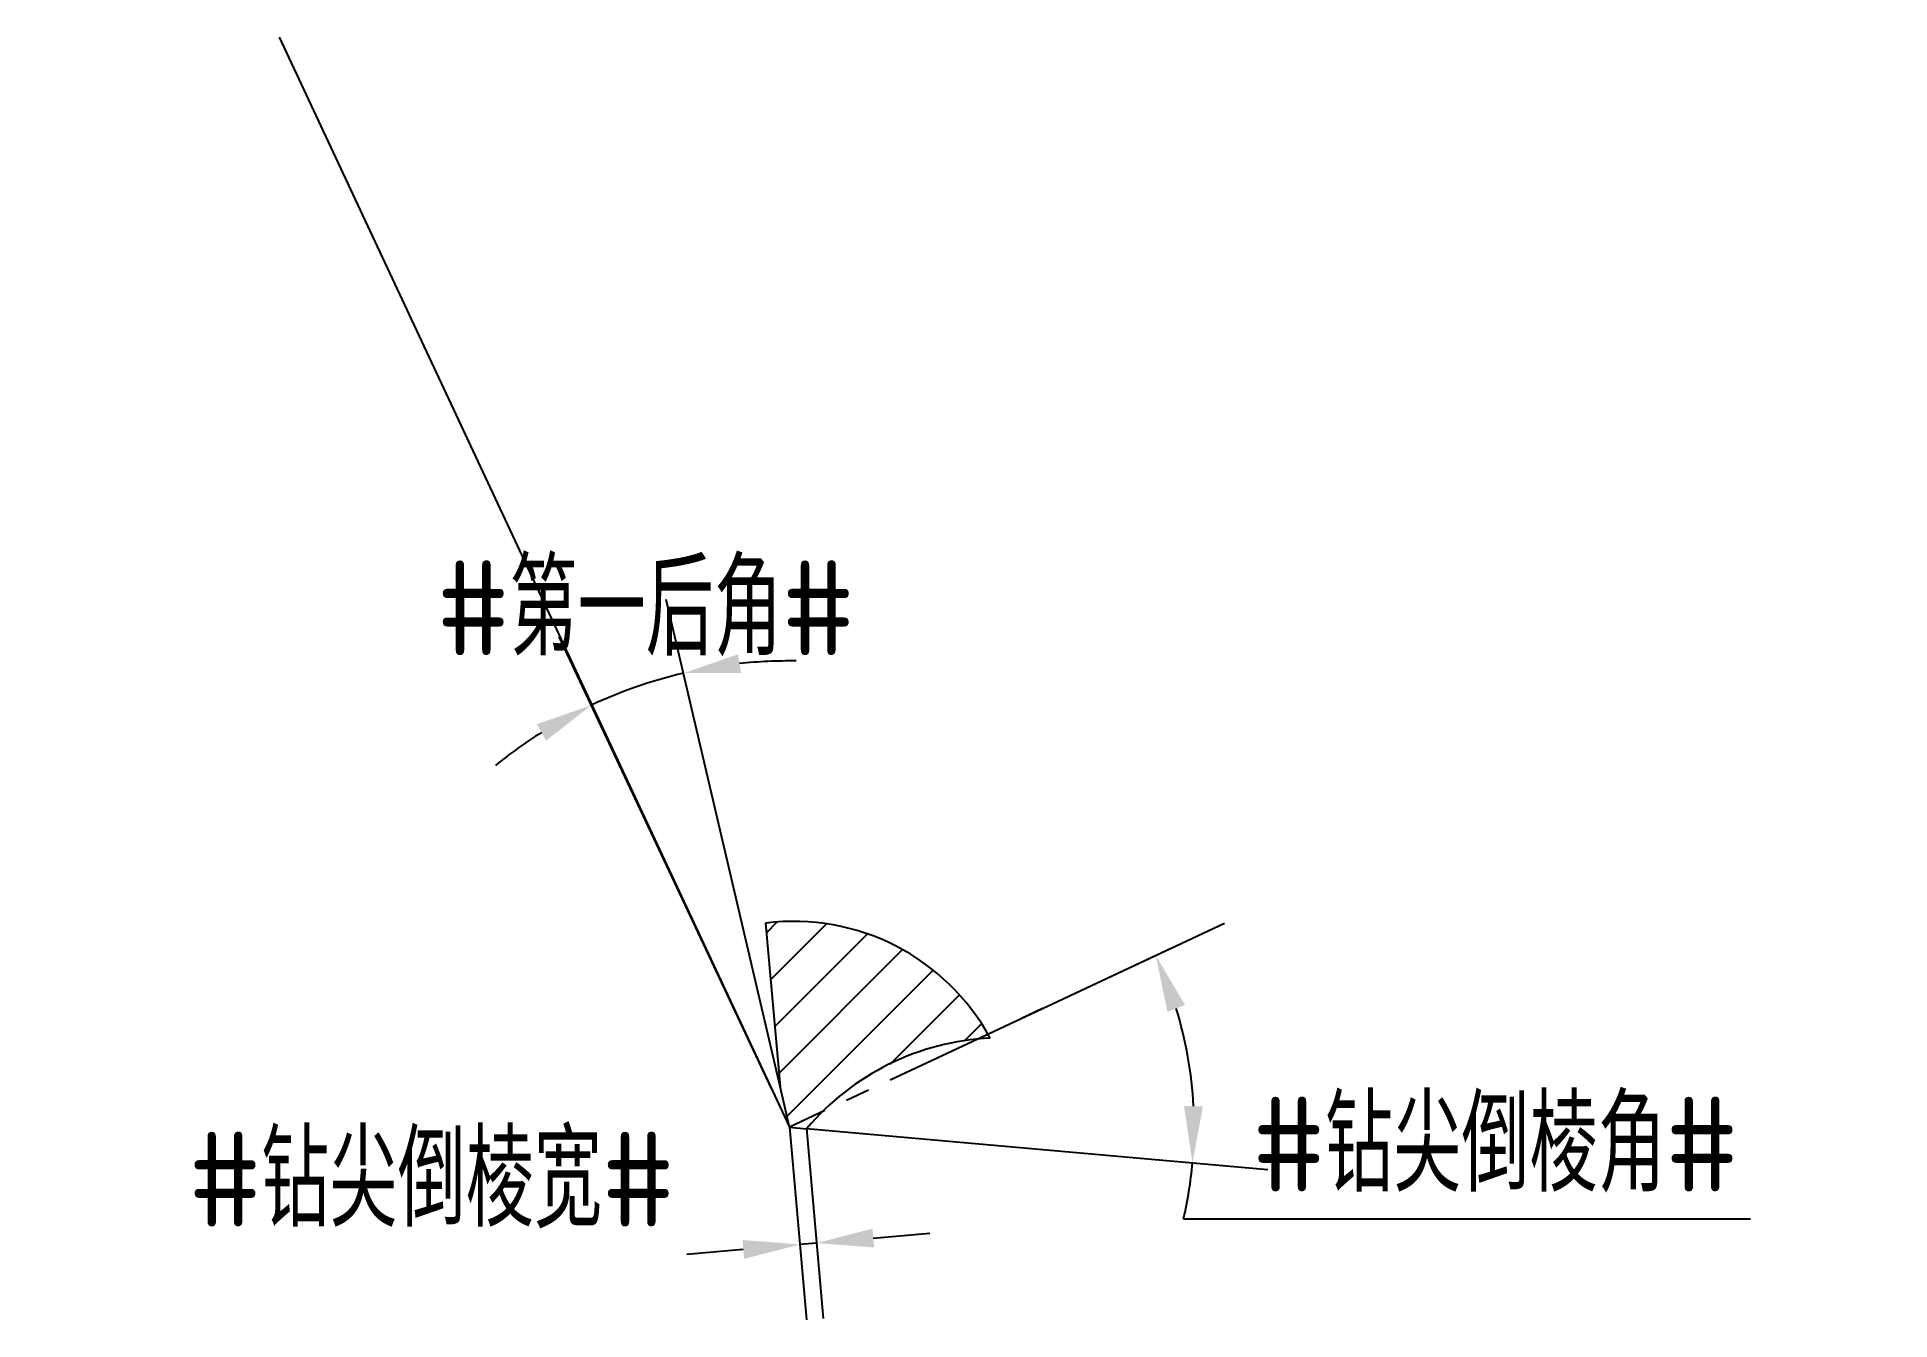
# Model space of a CAD drawing. Header units: millimetres. Extents: x 974.5 to 1023.4, y 2524.2 to 2558.1.
import ezdxf

# ---------------------------------------------------------------- set-up
doc = ezdxf.new("R2010")
doc.units = ezdxf.units.MM
doc.linetypes.add('CENTER', pattern=[50.8, 31.75, -6.35, 6.35, -6.35])
doc.layers.add('标注', color=7, linetype='Continuous')
doc.layers.add('轮廓', color=4, linetype='Continuous')
doc.styles.add('CFST0', font='gbenor.shx', dxfattribs={"bigfont": 'gbcbig.shx'})
doc.dimstyles.new('TYToolDesignC1-1', dxfattribs={"dimtxt": 2.5, "dimasz": 1.5, "dimexe": 2, "dimexo": 0, "dimtad": 1, "dimtoh": 1, "dimdec": 3, "dimdsep": 46, "dimtxsty": 'CFST0', "dimcen": 2.502, "dimclrd": 3, "dimclre": 3, "dimclrt": 3, "dimazin": 2, "dimtfac": 1, "dimtdec": 3, "dimtmove": 0, "dimatfit": 3, "dimfxl": 1, "dimarcsym": 0})

# ---------------------------------------------------------------- blocks, each defined once
blk = doc.blocks.new('*D4')
at = {"layer": 'Defpoints', "color": 0, "transparency": 16777216}
for p in [(989.935, 2540.759), (993.91, 2530.279), (994.13, 2530.349), (994.38, 2529.279), (994.38, 2529.279)]:
    blk.add_point(p, dxfattribs=at)
at = {"layer": '标注', "color": 3, "lineweight": -2, "transparency": 16777216}
for p, q in [((994.13, 2530.349), (991.124, 2543.214)), ((993.91, 2530.279), (988.293, 2542.231))]:
    blk.add_line(p, q, dxfattribs=at)
for start, end in [(89.1804, 96.1657), (103.1509, 115.1735), (122.1588, 129.1441)]:
    blk.add_arc((994.38, 2529.279), 12.311, start, end, dxfattribs=at)
at = {"layer": '标注', "color": 3, "transparency": 16777216}
for points in [[(993.1, 2541.272), (993.016, 2541.765), (991.579, 2541.267)], [(987.707, 2539.92), (987.947, 2539.482), (989.143, 2540.421)]]:
    blk.add_solid(points, dxfattribs=at)
at = {"layer": '标注', "color": 3, "transparency": 16777216, "insert": (990.58, 2542.974), "char_height": 2.5, "attachment_point": 5, "style": 'CFST0'}
blk.add_mtext('#第一后角#', dxfattribs=at)
blk = doc.blocks.new('*D3')
at = {"layer": 'Defpoints', "color": 0, "transparency": 16777216}
for p in [(1004.693, 2532.052), (999.35, 2531.609), (994.38, 2529.279), (994.38, 2529.279), (994.83, 2529.239)]:
    blk.add_point(p, dxfattribs=at)
at = {"layer": '标注', "color": 3, "lineweight": -2, "transparency": 16777216}
for p, q in [((999.35, 2531.609), (1005.861, 2534.661)), ((994.83, 2529.239), (1007.01, 2528.156)), ((1004.781, 2526.852), (1019.755, 2526.852))]:
    blk.add_line(p, q, dxfattribs=at)
for start, end in [(2.9744, 17.0638), (346.8664, 354.9204)]:
    blk.add_arc((994.38, 2529.279), 10.68, start, end, dxfattribs=at)
at = {"layer": '标注', "color": 3, "transparency": 16777216}
for points in [[(1004.356, 2532.323), (1004.823, 2532.502), (1004.05, 2533.812)], [(1005.295, 2529.828), (1004.796, 2529.837), (1005.018, 2528.333)]]:
    blk.add_solid(points, dxfattribs=at)
at = {"layer": '标注', "color": 3, "transparency": 16777216, "insert": (1013.018, 2528.81), "char_height": 2.5, "attachment_point": 5, "style": 'CFST0'}
blk.add_mtext('#钻尖倒棱角#', dxfattribs=at)
blk = doc.blocks.new('*D2')
at = {"layer": 'Defpoints', "color": 0, "transparency": 16777216}
for p in [(994.38, 2529.279), (994.83, 2529.239), (994.651, 2526.178)]:
    blk.add_point(p, dxfattribs=at)
at = {"layer": '标注', "color": 3, "lineweight": -2, "transparency": 16777216}
for p, q in [((994.38, 2529.279), (994.826, 2524.185)), ((994.83, 2529.239), (995.269, 2524.224)), ((996.589, 2526.347), (998.083, 2526.478)), ((993.157, 2526.047), (991.663, 2525.916)), ((995.095, 2526.217), (994.651, 2526.178))]:
    blk.add_line(p, q, dxfattribs=at)
at = {"layer": '标注', "color": 3, "transparency": 16777216}
for points in [[(996.567, 2526.596), (996.611, 2526.098), (995.095, 2526.217)], [(993.135, 2526.296), (993.179, 2525.798), (994.651, 2526.178)]]:
    blk.add_solid(points, dxfattribs=at)
at = {"layer": '标注', "color": 3, "transparency": 16777216, "insert": (984.926, 2527.874), "char_height": 2.5, "attachment_point": 5, "style": 'CFST0'}
blk.add_mtext('#钻尖倒棱宽#', dxfattribs=at)

msp = doc.modelspace()

# ---------------------------------------------------------------- hatches: boundary and pattern name
at = {"layer": '轮廓'}
h = msp.add_hatch(dxfattribs=at)
h.set_pattern_fill('ANSI31', color=256, scale=0.3)
h.set_pattern_definition([(45, (956.5465, 2405.5887), (-0.673519, 0.673519), [])])
h.paths.add_polyline_path([(994.1315, 2530.3481), (994.3802, 2529.2787), (994.8323, 2529.2398, -0.2037697), (999.6755, 2531.6308, 0.3088907), (993.747, 2534.6652)])

# ---------------------------------------------------------------- linework, layer by layer
for p, q in [((980.9009, 2558.0671), (994.3802, 2529.2787)), ((994.3802, 2529.2787), (994.8296, 2529.2371))]:
    msp.add_line(p, q, dxfattribs=at)
at = {"layer": '轮廓', "linetype": 'Continuous'}
for p in [(993.747, 2534.6652), (994.3802, 2529.2787)]:
    msp.add_line(p, (994.1315, 2530.3481), dxfattribs=at)
at = {"layer": '轮廓', "linetype": 'CENTER', "ltscale": 0.1}
msp.add_line((1004.511, 2534.0221), (994.3802, 2529.2787), dxfattribs=at)
at = {"layer": '轮廓', "linetype": 'Continuous'}
msp.add_arc((994.4888, 2528.8059), 5.906, 28.57504, 97.21585, dxfattribs=at)
at = {"layer": '轮廓'}
msp.add_arc((1000.0058, 2524.8604), 6.7784, 92.79307, 139.78419, dxfattribs=at)

# ---------------------------------------------------------------- dimensions: what is measured, and where the dimension line sits
at = {"layer": '标注'}
dim = msp.add_angular_dim_2l(base=(989.935, 2540.7593), line1=((994.3802, 2529.2787), (994.1302, 2530.3487)), line2=((994.3802, 2529.2787), (993.9102, 2530.2787)), text='#第一后角#', dimstyle='TYToolDesignC1-1', dxfattribs=at)
dim.commit()
dim.dimension.update_dxf_attribs({"geometry": '*D4', "text_midpoint": (990.5802, 2540.9887), "dimtype": 162})
dim = msp.add_angular_dim_2l(base=(1004.6934, 2532.0521), line1=((994.3802, 2529.2787), (994.8302, 2529.2387)), line2=((994.3802, 2529.2787), (999.3502, 2531.6087)), text='#钻尖倒棱角#', dimstyle='TYToolDesignC1-1', dxfattribs=at)
dim.commit()
dim.dimension.update_dxf_attribs({"geometry": '*D3', "text_midpoint": (1013.0176, 2528.8097)})
dim = msp.add_linear_dim(base=(994.6514, 2526.1779), p1=(994.8302, 2529.2387), p2=(994.3802, 2529.2787), angle=5, text='#钻尖倒棱宽#', dimstyle='TYToolDesignC1-1', dxfattribs=at)
dim.commit()
dim.dimension.update_dxf_attribs({"geometry": '*D2', "text_midpoint": (984.9257, 2527.8741)})

doc.saveas('drawing.dxf')
